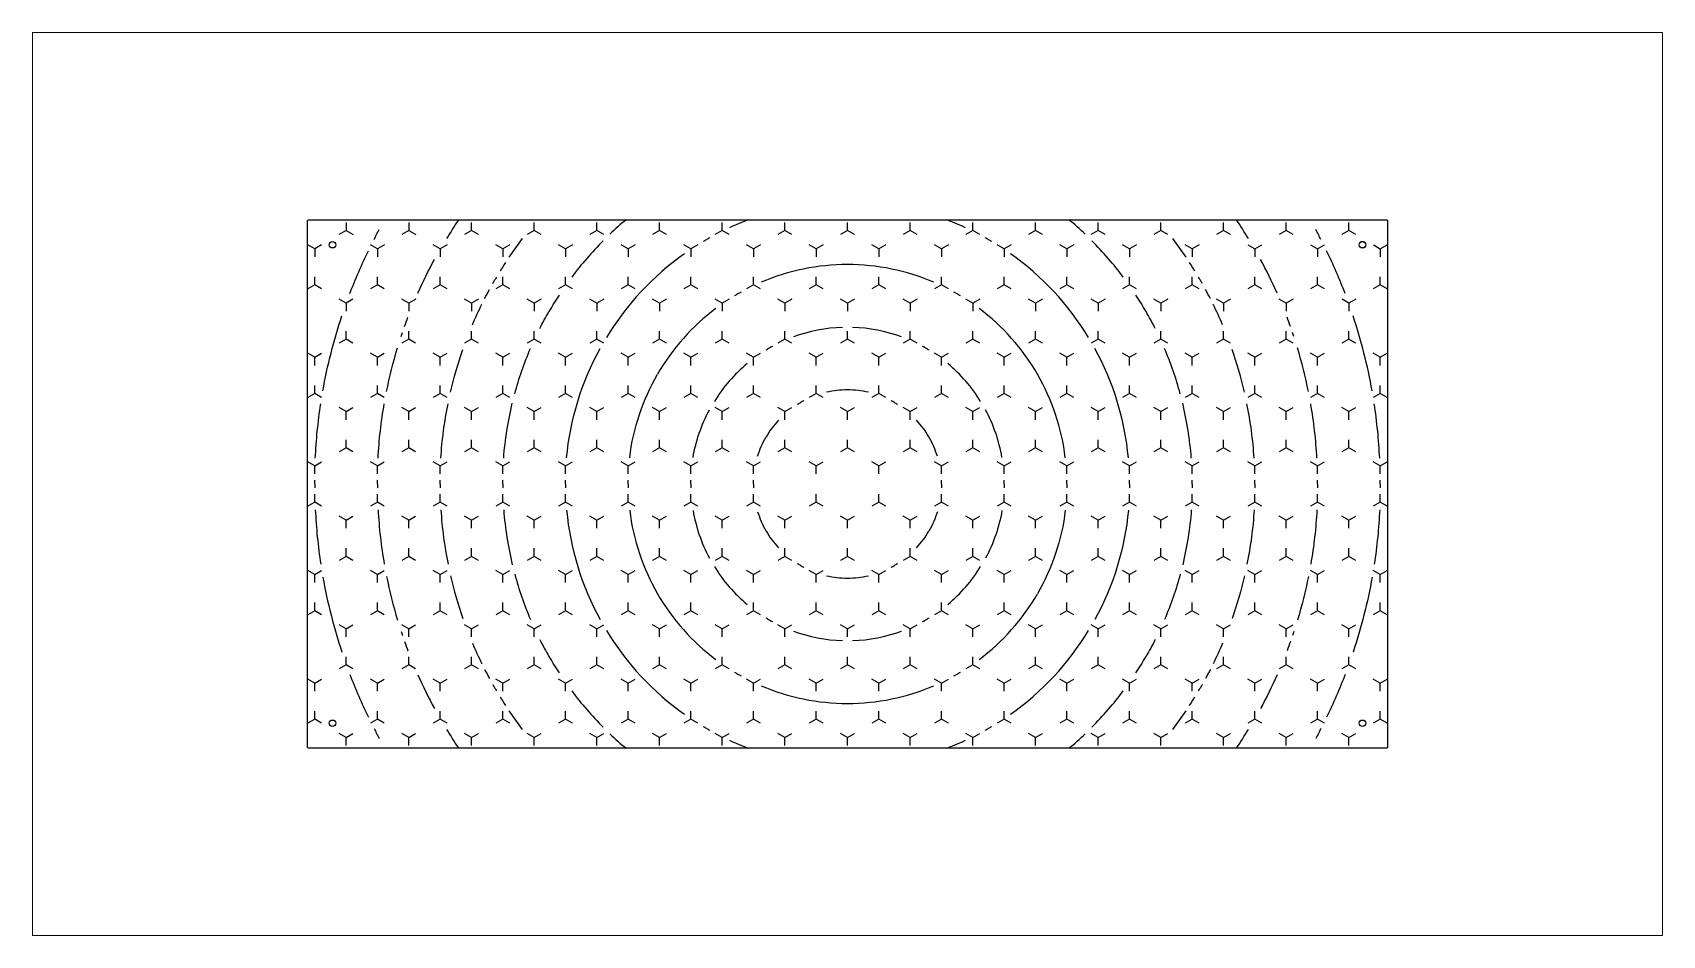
# Paper-space layout 'LidArt' of a CAD drawing. Header units: inches. Extents: x 0.8 to 33.2, y 3.2 to 21.2.
# The model-space entities are those that its viewports show. They can reach past a viewport. Long polylines and large blocks are cut down to what shows.
import ezdxf

# ---------------------------------------------------------------- set-up
doc = ezdxf.new("R2010")
doc.units = ezdxf.units.IN
doc.header["$MEASUREMENT"] = 0
doc.layers.add('CUT', color=1, linetype='Continuous')
doc.layers.add('ETCH', color=5, linetype='Continuous')

# ---------------------------------------------------------------- blocks, each defined once
blk = doc.blocks.new('GridHex')
at = {"layer": 'CUT'}
blk.add_lwpolyline([(-28.632, -8.364), (-28.632, 2.114, -0.414214), (-28.601, 2.145), (-7.123, 2.145, -0.414214), (-7.092, 2.114), (-7.092, -8.364, -0.414214), (-7.123, -8.395), (-28.601, -8.395, -0.414214)], format="xyb", close=True, dxfattribs=at)
for centre in [(-28.132, 1.645), (-7.592, 1.645), (-28.132, -7.895), (-7.592, -7.895)]:
    blk.add_circle(centre, 0.0645, dxfattribs=at)
blk = doc.blocks.new('Node')
at = {"layer": 'CUT', "linetype": 'Continuous'}
for p, q in [((0, 0), (-0.139, -0.08)), ((0, 0), (0, 0.161)), ((0.139, -0.08), (0, 0))]:
    blk.add_line(p, q, dxfattribs=at)
blk = doc.blocks.new('HexRing')
at = {"layer": 'ETCH'}
for radius, start, end in [(10.625, 27.3027, 28.517), (10.625, 20.9386, 25.9522), (9.375, 23.9534, 28.517), (8.125, 29.4898, 30), (8.125, 27.0549, 28.5213), (8.125, 22.9724, 26.1811), (6.875, 26.8011, 30), (9.375, 19.5742, 20.7641), (10.625, 10.0514, 18.397), (9.375, 18.3025, 18.7969), (5.625, 5.2944, 28.7267), (6.875, 15.1659, 23.1301), (8.125, 13.0021, 19.2954), (9.375, 11.3371, 16.8276), (4.375, 6.8699, 30), (3.125, 9.7918, 28.1777), (6.875, 4.3077, 13.5441), (8.125, 3.6313, 11.3599), (9.375, 3.1386, 9.8192), (10.625, 2.7638, 8.6617), (1.875, 17.1564, 30), (1.875, 0, 2.2927), (3.125, 0, 1.3753), (4.375, 0, 0.9823), (5.625, 0, 0.764), (6.875, 0, 0.6251), (8.125, 0, 0.5289), (9.375, 0, 0.4584), (10.625, 0, 0.4044)]:
    blk.add_arc((0, 0), radius, start, end, dxfattribs=at)
blk = doc.blocks.new('Ripples')
at = {"layer": 'ETCH'}
for radius, start, end in [(9.375, 145.7965, 148.517), (6.875, 129.9553, 133.5441), (5.625, 110.4645, 114.7056), (5.625, 65.2944, 69.5355), (6.875, 46.4559, 50.0447), (9.375, 31.483, 34.2035), (8.125, 142.9724, 146.1811), (5.625, 119.236, 120), (5.625, 60, 60.764), (8.125, 33.8189, 37.0276), (6.875, 135.1659, 143.1301), (5.625, 125.2944, 148.7267), (5.625, 120, 120.764), (5.625, 59.236, 60), (5.625, 31.2733, 54.7056), (6.875, 36.8699, 44.8341), (8.125, 147.0549, 148.5213), (4.375, 90, 113.1301), (4.375, 66.8699, 90), (8.125, 31.4787, 32.9451), (8.125, 149.4898, 150), (8.125, 30, 30.5102), (6.875, 146.8011, 150), (4.375, 120, 120.9823), (4.375, 119.0177, 120), (4.375, 60, 60.9823), (4.375, 59.0177, 60), (6.875, 30, 33.1989), (4.375, 126.8699, 150), (4.375, 30, 53.1301), (3.125, 91.8223, 110.2082), (3.125, 69.7918, 88.1777), (3.125, 120, 121.3753), (3.125, 118.6247, 120), (3.125, 60, 61.3753), (3.125, 58.6247, 60), (3.125, 129.7918, 148.1777), (3.125, 31.8223, 50.2082), (1.875, 117.7073, 120), (1.875, 90, 102.8436), (1.875, 77.1564, 90), (1.875, 60, 62.2927), (1.875, 120, 122.2927), (1.875, 57.7073, 60), (1.875, 137.1564, 150), (1.875, 30, 42.8436), (1.875, 210, 222.8436), (1.875, 317.1564, 330), (1.875, 237.7073, 240), (1.875, 240, 242.2927), (1.875, 297.7073, 300), (1.875, 300, 302.2927), (3.125, 211.8223, 230.2082), (1.875, 257.1564, 270), (1.875, 270, 282.8436), (3.125, 309.7918, 328.1777), (4.375, 210, 233.1301), (4.375, 306.8699, 330), (5.625, 211.2733, 234.7056), (3.125, 238.6247, 240), (3.125, 240, 241.3753), (3.125, 298.6247, 300), (3.125, 300, 301.3753), (5.625, 305.2944, 328.7267), (3.125, 249.7918, 268.1777), (3.125, 271.8223, 290.2082), (6.875, 210, 213.1989), (6.875, 326.8011, 330), (4.375, 239.0177, 240), (4.375, 240, 240.9823), (4.375, 299.0177, 300), (4.375, 300, 300.9823), (8.125, 210, 210.5102), (6.875, 216.8699, 224.8341), (4.375, 246.8699, 270), (4.375, 270, 293.1301), (6.875, 315.1659, 323.1301), (8.125, 329.4898, 330), (8.125, 211.4787, 212.9451), (8.125, 213.8189, 217.0276), (8.125, 322.9724, 326.1811), (8.125, 327.0549, 328.5213), (5.625, 239.236, 240), (5.625, 240, 240.764), (5.625, 299.236, 300), (5.625, 300, 300.764), (9.375, 211.483, 214.2035), (6.875, 226.4559, 230.0447), (5.625, 245.2944, 249.5355), (5.625, 290.4645, 294.7056), (6.875, 309.9553, 313.5441), (9.375, 325.7965, 328.517)]:
    blk.add_arc((0, 0), radius, start, end, dxfattribs=at)
at = {"layer": 'ETCH', "xscale": -1}
blk.add_blockref('HexRing', (0, 0), dxfattribs=at)
at = {"layer": 'ETCH'}
blk.add_blockref('HexRing', (0, 0), dxfattribs=at)
at = {"layer": 'ETCH', "rotation": 180}
blk.add_blockref('HexRing', (0, 0), dxfattribs=at)
at = {"layer": 'ETCH', "xscale": -1, "rotation": 180}
blk.add_blockref('HexRing', (0, 0), dxfattribs=at)
blk = doc.blocks.new('LidArt')
at = {"layer": 'CUT'}
for radius, start, end in [(9.375, 29.9264, 30), (4.375, 299.0177, 300)]:
    blk.add_arc((0, 0), radius, start, end, dxfattribs=at)
for name, p in [('GridHex', (17.862, 3.125)), ('Ripples', (0, 0))]:
    blk.add_blockref(name, p)
for p, xscale, rotation in [((-10, 5.052), -0.9999999999999997, 240), ((-8.75, 5.052), -0.9999999999999997, 240), ((-7.5, 5.052), -1, 119.9999999999999), ((-6.25, 5.052), -1, 119.9999999999999), ((-5, 5.052), -1, 119.9999999999999), ((-3.75, 5.052), -1, 119.9999999999999), ((-2.5, 5.052), -1, 119.9999999999999), ((-1.25, 5.052), -1, 119.9999999999999), ((0, 5.052), -1, 119.9999999999999), ((1.25, 5.052), -1, 119.9999999999999), ((2.5, 5.052), -1, 119.9999999999999), ((3.75, 5.052), -1, 119.9999999999999), ((5, 5.052), -1, 119.9999999999999), ((6.25, 5.052), -1, 119.9999999999999), ((7.5, 5.052), -1, 119.9999999999999), ((8.75, 5.052), -1, 119.9999999999999), ((10, 5.052), -1, 119.9999999999999), ((-10.625, 4.691), -1, 180), ((-9.375, 4.691), -1, 180), ((-8.125, 4.691), -1, 180), ((-6.875, 4.691), -1, 180), ((-5.625, 4.691), -1, 180), ((-4.375, 4.691), -1, 180), ((-3.125, 4.691), -1, 180), ((-1.875, 4.691), -1, 180), ((-0.625, 4.691), -1, 180), ((0.625, 4.691), -1, 180), ((1.875, 4.691), -1, 180), ((3.125, 4.691), -1, 180), ((4.375, 4.691), -1, 180), ((5.625, 4.691), -1, 180), ((6.875, 4.691), -1, 180), ((-10.625, 3.969), -1, 119.9999999999999), ((-9.375, 3.969), -1, 119.9999999999999), ((-8.125, 3.969), -1, 119.9999999999999), ((-6.875, 3.969), -1, 119.9999999999999), ((-5.625, 3.969), -1, 119.9999999999999), ((-4.375, 3.969), -1, 119.9999999999999), ((-3.125, 3.969), -1, 119.9999999999999), ((-1.875, 3.969), -1, 119.9999999999999), ((-0.625, 3.969), -1, 119.9999999999999), ((0.625, 3.969), -1, 119.9999999999999), ((1.875, 3.969), -1, 119.9999999999999), ((3.125, 3.969), -1, 119.9999999999999), ((4.375, 3.969), -1, 119.9999999999999), ((5.625, 3.969), -1, 119.9999999999999), ((6.875, 3.969), -1, 119.9999999999999), ((8.125, 3.969), -1, 119.9999999999999), ((9.375, 3.969), -1, 119.9999999999999), ((10.625, 3.969), -1, 119.9999999999999), ((-10, 3.608), -1, 180), ((-8.75, 3.608), -1, 180), ((-7.5, 3.608), -1, 180), ((-6.25, 3.608), -1, 180), ((-5, 3.608), -1, 180), ((-3.75, 3.608), -1, 180), ((-2.5, 3.608), -1, 180), ((-1.25, 3.608), -1, 180), ((0, 3.608), -1, 180), ((1.25, 3.608), -1, 180), ((2.5, 3.608), -1, 180), ((3.75, 3.608), -1, 180), ((5, 3.608), -1, 180), ((6.25, 3.608), -1, 180), ((7.5, 3.608), -1, 180), ((8.75, 3.608), -1, 180), ((10, 3.608), -1, 180), ((-10, 2.887), -1, 119.9999999999999), ((-8.75, 2.887), -1, 119.9999999999999), ((-7.5, 2.887), -1, 119.9999999999999), ((-6.25, 2.887), -1, 119.9999999999999), ((-5, 2.887), -1, 119.9999999999999), ((-3.75, 2.887), -1, 119.9999999999999), ((-2.5, 2.887), -1, 119.9999999999999), ((-1.25, 2.887), -1, 119.9999999999999), ((0, 2.887), -1, 119.9999999999999), ((1.25, 2.887), -1, 119.9999999999999), ((2.5, 2.887), -1, 119.9999999999999), ((3.75, 2.887), -1, 119.9999999999999), ((5, 2.887), -1, 119.9999999999999), ((6.25, 2.887), -1, 119.9999999999999), ((7.5, 2.887), -1, 119.9999999999999), ((8.75, 2.887), -1, 119.9999999999999), ((10, 2.887), -1, 119.9999999999999), ((-10.625, 2.526), -1, 59.99999999999994), ((-9.375, 2.526), -1, 59.99999999999994), ((-8.125, 2.526), -1, 59.99999999999994), ((-6.875, 2.526), -1, 59.99999999999994), ((-5.625, 2.526), -1, 59.99999999999994), ((-4.375, 2.526), -1, 59.99999999999994), ((-3.125, 2.526), -1, 59.99999999999994), ((-1.875, 2.526), -1, 59.99999999999994), ((-0.625, 2.526), -1, 59.99999999999994), ((0.625, 2.526), -1, 59.99999999999994), ((1.875, 2.526), -1, 59.99999999999994), ((3.125, 2.526), -1, 59.99999999999994), ((4.375, 2.526), -1, 59.99999999999994), ((5.625, 2.526), -1, 59.99999999999994), ((6.875, 2.526), -1, 59.99999999999994), ((8.125, 2.526), -1, 59.99999999999994), ((9.375, 2.526), -1, 59.99999999999994), ((10.625, 2.526), -1, 59.99999999999994), ((-10.625, 1.804), -1, 119.9999999999999), ((-9.375, 1.804), -1, 119.9999999999999), ((-8.125, 1.804), -1, 119.9999999999999), ((-6.875, 1.804), -1, 119.9999999999999), ((-5.625, 1.804), -1, 119.9999999999999), ((-4.375, 1.804), -1, 119.9999999999999), ((-3.125, 1.804), -1, 119.9999999999999), ((-1.875, 1.804), -1, 119.9999999999999), ((-0.625, 1.804), -1, 119.9999999999999), ((0.625, 1.804), -1, 119.9999999999999), ((1.875, 1.804), -1, 119.9999999999999), ((3.125, 1.804), -1, 119.9999999999999), ((4.375, 1.804), -1, 119.9999999999999), ((5.625, 1.804), -1, 119.9999999999999), ((6.875, 1.804), -1, 119.9999999999999), ((8.125, 1.804), -1, 119.9999999999999), ((9.375, 1.804), -1, 119.9999999999999), ((10.625, 1.804), -1, 119.9999999999999), ((-10, 1.443), -1, 59.99999999999994), ((-8.75, 1.443), -1, 59.99999999999994), ((-7.5, 1.443), -1, 59.99999999999994), ((-6.25, 1.443), -1, 59.99999999999994), ((-5, 1.443), -1, 59.99999999999994), ((-3.75, 1.443), -1, 59.99999999999994), ((-2.5, 1.443), -1, 59.99999999999994), ((-1.25, 1.443), -1, 59.99999999999994), ((0, 1.443), -1, 59.99999999999994), ((1.25, 1.443), -1, 59.99999999999994), ((2.5, 1.443), -1, 59.99999999999994), ((3.75, 1.443), -1, 59.99999999999994), ((5, 1.443), -1, 59.99999999999994), ((6.25, 1.443), -1, 59.99999999999994), ((7.5, 1.443), -1, 59.99999999999994), ((8.75, 1.443), -1, 59.99999999999994), ((10, 1.443), -1, 59.99999999999994), ((-10, 0.722), -1, 119.9999999999999), ((-8.75, 0.722), -1, 119.9999999999999), ((-7.5, 0.722), -1, 119.9999999999999), ((-6.25, 0.722), -1, 119.9999999999999), ((-5, 0.722), -1, 119.9999999999999), ((-3.75, 0.722), -1, 119.9999999999999), ((-2.5, 0.722), -1, 119.9999999999999), ((-1.25, 0.722), -1, 119.9999999999999), ((0, 0.722), -1, 119.9999999999999), ((1.25, 0.722), -1, 119.9999999999999), ((2.5, 0.722), -1, 119.9999999999999), ((3.75, 0.722), -1, 119.9999999999999), ((5, 0.722), -1, 119.9999999999999), ((6.25, 0.722), -1, 119.9999999999999), ((7.5, 0.722), -1, 119.9999999999999), ((8.75, 0.722), -1, 119.9999999999999), ((10, 0.722), -1, 119.9999999999999), ((-10.625, 0.361), -1, 59.99999999999994), ((-9.375, 0.361), -1, 59.99999999999994), ((-8.125, 0.361), -1, 59.99999999999994), ((-6.875, 0.361), -1, 59.99999999999994), ((-5.625, 0.361), -1, 59.99999999999994), ((-4.375, 0.361), -1, 59.99999999999994), ((-3.125, 0.361), -1, 59.99999999999994), ((-1.875, 0.361), -1, 59.99999999999994), ((-0.625, 0.361), -1, 59.99999999999994), ((0.625, 0.361), -1, 59.99999999999994), ((1.875, 0.361), -1, 59.99999999999994), ((3.125, 0.361), -1, 59.99999999999994), ((4.375, 0.361), -1, 59.99999999999994), ((5.625, 0.361), -1, 59.99999999999994), ((6.875, 0.361), -1, 59.99999999999994), ((8.125, 0.361), -1, 59.99999999999994), ((9.375, 0.361), -1, 59.99999999999994), ((10.625, 0.361), -1, 59.99999999999994), ((-10.625, -0.361), -1, 119.9999999999999), ((-9.375, -0.361), -1, 119.9999999999999), ((-8.125, -0.361), -1, 119.9999999999999), ((-6.875, -0.361), -1, 119.9999999999999), ((-5.625, -0.361), -1, 119.9999999999999), ((-4.375, -0.361), -1, 119.9999999999999), ((-3.125, -0.361), -1, 119.9999999999999), ((-1.875, -0.361), -1, 119.9999999999999), ((-0.625, -0.361), -1, 119.9999999999999), ((0.625, -0.361), -1, 119.9999999999999), ((1.875, -0.361), -1, 119.9999999999999), ((3.125, -0.361), -1, 119.9999999999999), ((4.375, -0.361), -1, 119.9999999999999), ((5.625, -0.361), -1, 119.9999999999999), ((6.875, -0.361), -1, 119.9999999999999), ((8.125, -0.361), -1, 119.9999999999999), ((9.375, -0.361), -1, 119.9999999999999), ((10.625, -0.361), -1, 119.9999999999999), ((-10, -0.722), -1, 59.99999999999994), ((-8.75, -0.722), -1, 59.99999999999994), ((-7.5, -0.722), -1, 59.99999999999994), ((-6.25, -0.722), -1, 59.99999999999994), ((-5, -0.722), -1, 59.99999999999994), ((-3.75, -0.722), -1, 59.99999999999994), ((-2.5, -0.722), -1, 59.99999999999994), ((-1.25, -0.722), -1, 59.99999999999994), ((0, -0.722), -1, 59.99999999999994), ((1.25, -0.722), -1, 59.99999999999994), ((2.5, -0.722), -1, 59.99999999999994), ((3.75, -0.722), -1, 59.99999999999994), ((5, -0.722), -1, 59.99999999999994), ((6.25, -0.722), -1, 59.99999999999994), ((7.5, -0.722), -1, 59.99999999999994), ((8.75, -0.722), -1, 59.99999999999994), ((10, -0.722), -1, 59.99999999999994), ((-10, -1.443), -1, 119.9999999999999), ((-8.75, -1.443), -1, 119.9999999999999), ((-7.5, -1.443), -1, 119.9999999999999), ((-6.25, -1.443), -1, 119.9999999999999), ((-5, -1.443), -1, 119.9999999999999), ((-3.75, -1.443), -1, 119.9999999999999), ((-2.5, -1.443), -1, 119.9999999999999), ((-1.25, -1.443), -1, 119.9999999999999), ((0, -1.443), -1, 119.9999999999999), ((1.25, -1.443), -1, 119.9999999999999), ((2.5, -1.443), -1, 119.9999999999999), ((3.75, -1.443), -1, 119.9999999999999), ((5, -1.443), -1, 119.9999999999999), ((6.25, -1.443), -1, 119.9999999999999), ((7.5, -1.443), -1, 119.9999999999999), ((8.75, -1.443), -1, 119.9999999999999), ((10, -1.443), -1, 119.9999999999999), ((-10.625, -1.804), -1, 59.99999999999994), ((-9.375, -1.804), -1, 59.99999999999994), ((-8.125, -1.804), -1, 59.99999999999994), ((-6.875, -1.804), -1, 59.99999999999994), ((-5.625, -1.804), -1, 59.99999999999994), ((-4.375, -1.804), -1, 59.99999999999994), ((-3.125, -1.804), -1, 59.99999999999994), ((-1.875, -1.804), -1, 59.99999999999994), ((-0.625, -1.804), -1, 59.99999999999994), ((0.625, -1.804), -1, 59.99999999999994), ((1.875, -1.804), -1, 59.99999999999994), ((3.125, -1.804), -1, 59.99999999999994), ((4.375, -1.804), -1, 59.99999999999994), ((5.625, -1.804), -1, 59.99999999999994), ((6.875, -1.804), -1, 59.99999999999994), ((8.125, -1.804), -1, 59.99999999999994), ((9.375, -1.804), -1, 59.99999999999994), ((10.625, -1.804), -1, 59.99999999999994), ((-10.625, -2.526), -1, 119.9999999999999), ((-9.375, -2.526), -1, 119.9999999999999), ((-8.125, -2.526), -1, 119.9999999999999), ((-6.875, -2.526), -1, 119.9999999999999), ((-5.625, -2.526), -1, 119.9999999999999), ((-4.375, -2.526), -1, 119.9999999999999), ((-3.125, -2.526), -1, 119.9999999999999), ((-1.875, -2.526), -1, 119.9999999999999), ((-0.625, -2.526), -1, 119.9999999999999), ((0.625, -2.526), -1, 119.9999999999999), ((1.875, -2.526), -1, 119.9999999999999), ((3.125, -2.526), -1, 119.9999999999999), ((4.375, -2.526), -1, 119.9999999999999), ((5.625, -2.526), -1, 119.9999999999999), ((6.875, -2.526), -1, 119.9999999999999), ((8.125, -2.526), -1, 119.9999999999999), ((9.375, -2.526), -1, 119.9999999999999), ((10.625, -2.526), -1, 119.9999999999999), ((-10, -2.887), -1, 59.99999999999994), ((-8.75, -2.887), -1, 59.99999999999994), ((-7.5, -2.887), -1, 59.99999999999994), ((-6.25, -2.887), -1, 59.99999999999994), ((-5, -2.887), -1, 59.99999999999994), ((-3.75, -2.887), -1, 59.99999999999994), ((-2.5, -2.887), -1, 59.99999999999994), ((-1.25, -2.887), -1, 59.99999999999994), ((0, -2.887), -1, 59.99999999999994), ((1.25, -2.887), -1, 59.99999999999994), ((2.5, -2.887), -1, 59.99999999999994), ((3.75, -2.887), -1, 59.99999999999994), ((5, -2.887), -1, 59.99999999999994), ((6.25, -2.887), -1, 59.99999999999994), ((7.5, -2.887), -1, 59.99999999999994), ((8.75, -2.887), -1, 59.99999999999994), ((10, -2.887), -1, 59.99999999999994), ((-10, -3.608), -1, 119.9999999999999), ((-8.75, -3.608), -1, 119.9999999999999), ((-7.5, -3.608), -1, 119.9999999999999), ((-6.25, -3.608), -1, 119.9999999999999), ((-5, -3.608), -1, 119.9999999999999), ((-3.75, -3.608), -1, 119.9999999999999), ((-2.5, -3.608), -1, 119.9999999999999), ((-1.25, -3.608), -1, 119.9999999999999), ((0, -3.608), -1, 119.9999999999999), ((1.25, -3.608), -1, 119.9999999999999), ((2.5, -3.608), -1, 119.9999999999999), ((3.75, -3.608), -1, 119.9999999999999), ((5, -3.608), -1, 119.9999999999999), ((6.25, -3.608), -1, 119.9999999999999), ((7.5, -3.608), -1, 119.9999999999999), ((8.75, -3.608), -1, 119.9999999999999), ((10, -3.608), -1, 119.9999999999999), ((-10.625, -3.969), -1, 59.99999999999994), ((-9.375, -3.969), -1, 59.99999999999994), ((-8.125, -3.969), -1, 59.99999999999994), ((-6.875, -3.969), -1, 59.99999999999994), ((-5.625, -3.969), -1, 59.99999999999994), ((-4.375, -3.969), -1, 59.99999999999994), ((-3.125, -3.969), -1, 59.99999999999994), ((-1.875, -3.969), -1, 59.99999999999994), ((-0.625, -3.969), -1, 59.99999999999994), ((0.625, -3.969), -1, 59.99999999999994), ((1.875, -3.969), -1, 59.99999999999994), ((3.125, -3.969), -1, 59.99999999999994), ((4.375, -3.969), -1, 59.99999999999994), ((5.625, -3.969), -1, 59.99999999999994), ((6.875, -3.969), -1, 59.99999999999994), ((8.125, -3.969), -1, 59.99999999999994), ((9.375, -3.969), -1, 59.99999999999994), ((10.625, -3.969), -1, 59.99999999999994), ((-10.625, -4.691), -1, 119.9999999999999), ((-9.375, -4.691), -1, 119.9999999999999), ((-8.125, -4.691), -1, 119.9999999999999), ((-6.875, -4.691), -1, 119.9999999999999), ((-5.625, -4.691), -1, 119.9999999999999), ((-4.375, -4.691), -1, 119.9999999999999), ((-3.125, -4.691), -1, 119.9999999999999), ((-1.875, -4.691), -1, 119.9999999999999), ((-0.625, -4.691), -1, 119.9999999999999), ((0.625, -4.691), -1, 119.9999999999999), ((1.875, -4.691), -1, 119.9999999999999), ((3.125, -4.691), -1, 119.9999999999999), ((4.375, -4.691), -1, 119.9999999999999), ((5.625, -4.691), -1, 119.9999999999999), ((6.875, -4.691), -1, 119.9999999999999), ((8.125, -4.691), -1, 119.9999999999999), ((9.375, -4.691), -1, 119.9999999999999), ((10.625, -4.691), -1, 119.9999999999999), ((-10, -5.052), -1, 59.99999999999994), ((-8.75, -5.052), -1, 59.99999999999994), ((-7.5, -5.052), -1, 59.99999999999994), ((-6.25, -5.052), -1, 59.99999999999994), ((-5, -5.052), -1, 59.99999999999994), ((-3.75, -5.052), -1, 59.99999999999994), ((-2.5, -5.052), -1, 59.99999999999994), ((-1.25, -5.052), -1, 59.99999999999994), ((0, -5.052), -1, 59.99999999999994), ((1.25, -5.052), -1, 59.99999999999994), ((2.5, -5.052), -1, 59.99999999999994), ((3.75, -5.052), -1, 59.99999999999994), ((5, -5.052), -1, 59.99999999999994), ((6.25, -5.052), -1, 59.99999999999994), ((7.5, -5.052), -1, 59.99999999999994), ((8.75, -5.052), -1, 59.99999999999994), ((10, -5.052), -1, 59.99999999999994)]:
    blk.add_blockref('Node', p, dxfattribs=dict(at, xscale=xscale, rotation=rotation))
at = {"layer": 'CUT', "rotation": 180}
for p in [(8.125, 4.691), (9.375, 4.691), (10.625, 4.691)]:
    blk.add_blockref('Node', p, dxfattribs=at)

msp = doc.modelspace()

# ---------------------------------------------------------------- linework, layer by layer
msp.add_circle((22.27, 100.77), 0.0675)

# ---------------------------------------------------------------- block references
msp.add_blockref('LidArt', (12, 96))

psp = doc.layouts.new('LidArt')

# ---------------------------------------------------------------- viewports
at = {"layer": '0', "view_target_point": (-117.408, 108.362)}
psp.add_viewport(center=(17, 12.25), size=(32.5, 18), view_center_point=(129.408, -12.362), view_height=18, dxfattribs=at)

doc.saveas('drawing.dxf')
